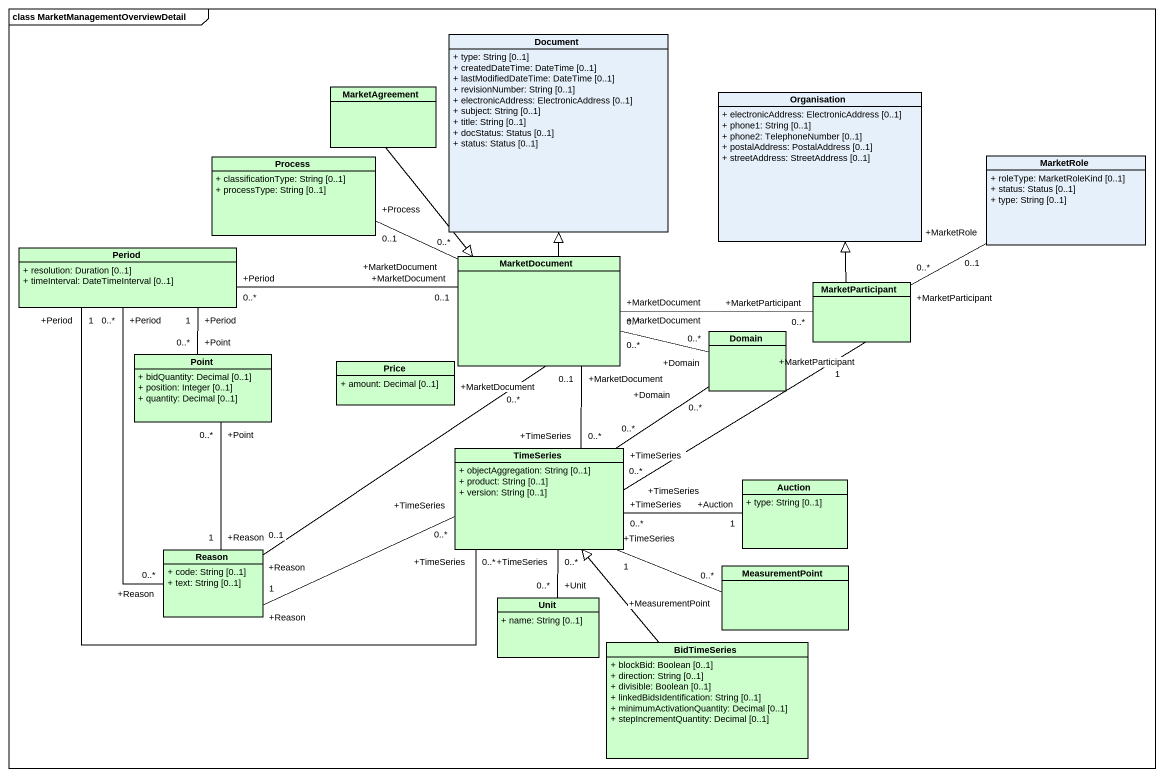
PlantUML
@startuml
mainframe class MarketManagementOverviewDetail
hide circle
hide empty members
skinparam classAttributeIconSize 0
class Document {
  + type: String [0..1]
  + createdDateTime: DateTime [0..1]
  + lastModifiedDateTime: DateTime [0..1]
  + revisionNumber: String [0..1]
  + electronicAddress: ElectronicAddress [0..1]
  + subject: String [0..1]
  + title: String [0..1]
  + docStatus: Status [0..1]
  + status: Status [0..1]
}
class MarketAgreement #CCFFCC
class Organisation {
  + electronicAddress: ElectronicAddress [0..1]
  + phone1: String [0..1]
  + phone2: TelephoneNumber [0..1]
  + postalAddress: PostalAddress [0..1]
  + streetAddress: StreetAddress [0..1]
}
class "Process" as Process_ #CCFFCC {
  + classificationType: String [0..1]
  + processType: String [0..1]
}
class MarketRole {
  + roleType: MarketRoleKind [0..1]
  + status: Status [0..1]
  + type: String [0..1]
}
class Period #CCFFCC {
  + resolution: Duration [0..1]
  + timeInterval: DateTimeInterval [0..1]
}
class MarketDocument #CCFFCC
class MarketParticipant #CCFFCC
class Point #CCFFCC {
  + bidQuantity: Decimal [0..1]
  + position: Integer [0..1]
  + quantity: Decimal [0..1]
}
class Domain #CCFFCC
class Price #CCFFCC {
  + amount: Decimal [0..1]
}
class TimeSeries #CCFFCC {
  + objectAggregation: String [0..1]
  + product: String [0..1]
  + version: String [0..1]
}
class Auction #CCFFCC {
  + type: String [0..1]
}
class Reason #CCFFCC {
  + code: String [0..1]
  + text: String [0..1]
}
class MeasurementPoint #CCFFCC
class Unit #CCFFCC {
  + name: String [0..1]
}
class BidTimeSeries #CCFFCC {
  + blockBid: Boolean [0..1]
  + direction: String [0..1]
  + divisible: Boolean [0..1]
  + linkedBidsIdentification: String [0..1]
  + minimumActivationQuantity: Decimal [0..1]
  + stepIncrementQuantity: Decimal [0..1]
}
MarketAgreement --|> MarketDocument
Process_ "+Process\n0..1" -right- "+MarketDocument\n0..*" MarketDocument
MarketRole "+MarketRole\n0..1" -left- "+MarketParticipant\n0..*" MarketParticipant
Period "+Period\n0..*" -- "+Reason\n0..*" Reason
MarketDocument -up-|> Document
MarketDocument "+MarketDocument\n0..1" -left- "+Period\n0..*" Period
MarketDocument "+MarketDocument\n0..*" -right- "+Domain\n0..*" Domain
MarketParticipant -up-|> Organisation
MarketParticipant "+MarketParticipant\n0..*" -left- "+MarketDocument\n0..*" MarketDocument
Point "+Point\n0..*" -up- "+Period\n1" Period
TimeSeries "+TimeSeries\n0..*" -left- "+Period\n1" Period
TimeSeries "+TimeSeries\n0..*" -up- "+MarketDocument\n0..1" MarketDocument
TimeSeries "+TimeSeries\n0..*" -right- "+MarketParticipant\n1" MarketParticipant
TimeSeries "+TimeSeries\n0..*" -up- "+Domain\n0..*" Domain
TimeSeries "+TimeSeries\n0..*" -left- "+Reason\n1" Reason
TimeSeries "+TimeSeries\n1" -right- "+MeasurementPoint\n0..*" MeasurementPoint
Auction "+Auction\n1" -left- "+TimeSeries\n0..*" TimeSeries
Reason "+Reason\n0..1" -up- "+MarketDocument\n0..*" MarketDocument
Reason "+Reason\n1" -up- "+Point\n0..*" Point
Unit "+Unit\n0..*" -up- "+TimeSeries\n0..*" TimeSeries
BidTimeSeries -up-|> TimeSeries
@enduml
